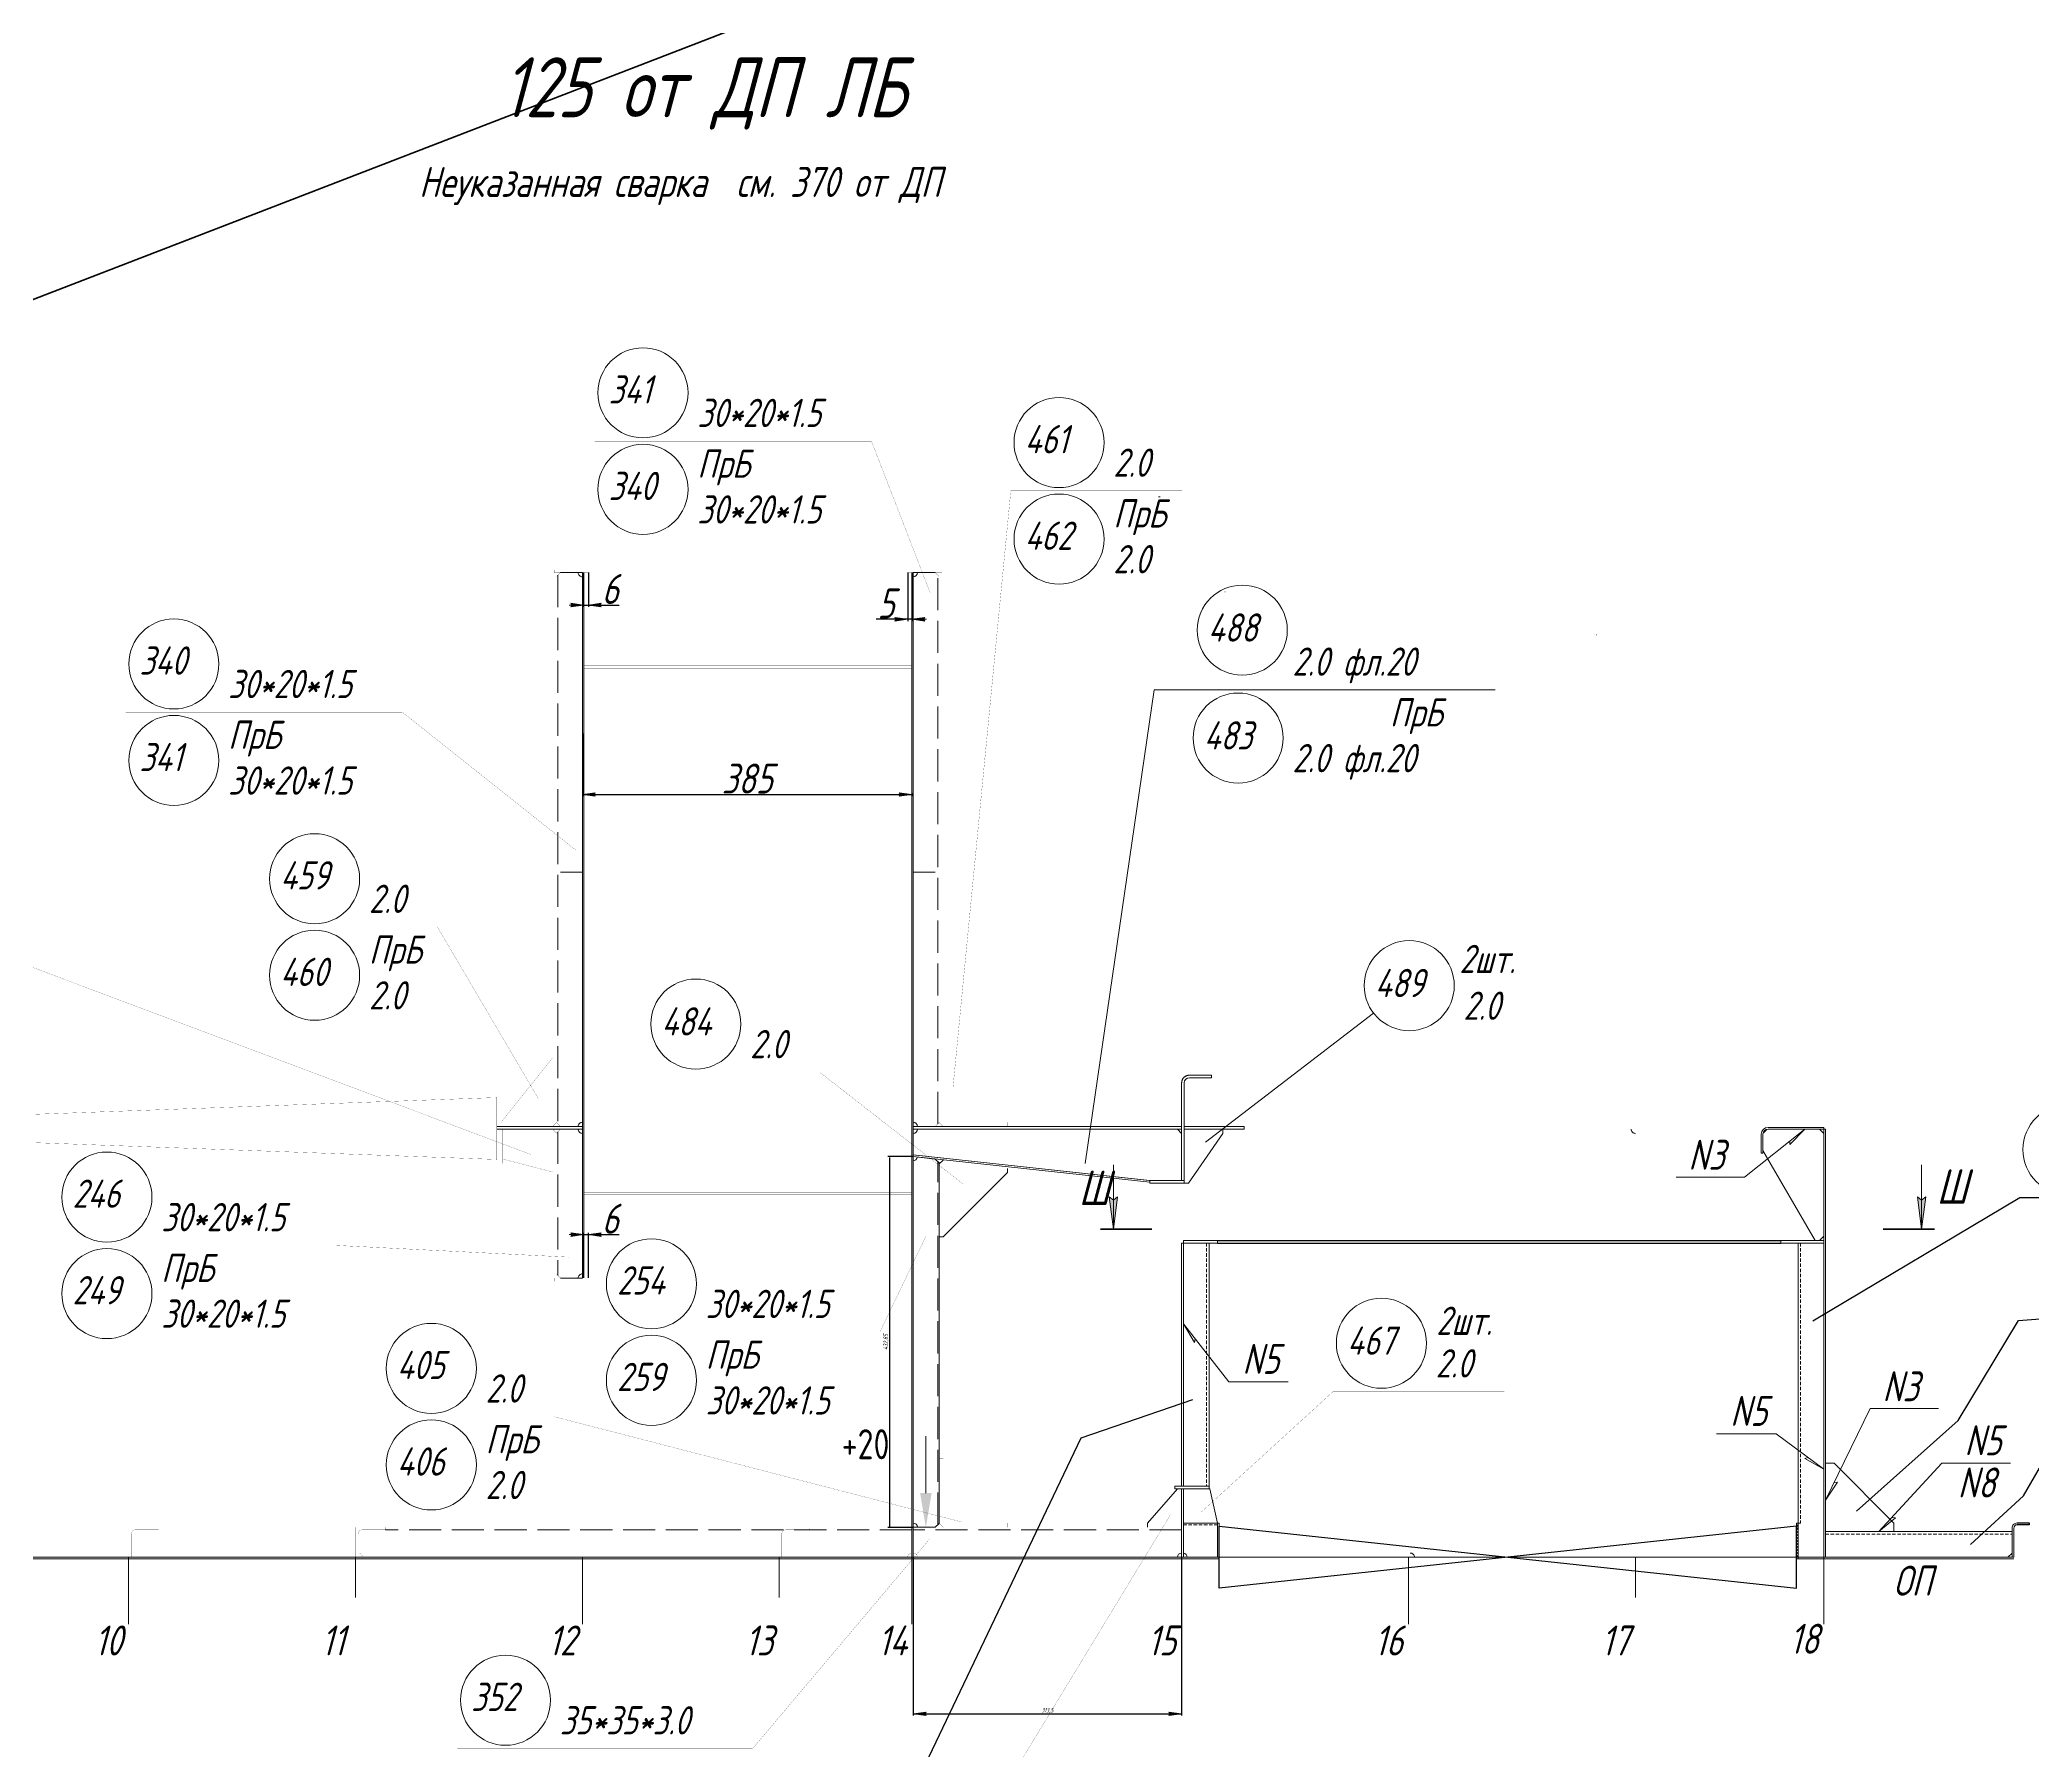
# Model space of a CAD drawing. Header units: millimetres. Extents: x 77380 to 135900, y -26587 to 17301.
# Drawn here: x 113700 to 116027, y 34 to 2031 of the extents above; entities that cross this region are included whole.
import ezdxf

# ---------------------------------------------------------------- set-up
doc = ezdxf.new("R2010")
doc.units = ezdxf.units.MM
for name, pattern in [('K5LT32768', [0]), ('K5LT32769', [50, 37.5, -12.5]), ('K5LT32770', [0]), ('K5LT32772', [0]), ('K5LT32773', [50, 37.5, -12.5]), ('K5LT32774', [850.2, 600, -125, 0.2, -125]), ('K5LT32777', [0]), ('K5LT32778', [50, 37.5, -12.5]), ('K5LT32779', [0]), ('K5LT32780', [0]), ('K5LT32781', [0]), ('K5LT32790', [0]), ('K5LT32796', [0]), ('K5LT32831', [0]), ('K5LT_DASHED', [6, 4, -2]), ('K5LT_REINFORCED', [0]), ('K5LT_THIN', [0])]:
    doc.linetypes.add(name, pattern=pattern)
doc.layers.add('4001', color=7, linetype='Continuous')
doc.layers.add('РАЗМЕРЫ', color=3, linetype='Continuous', lineweight=25)
doc.styles.add('KDIMTEXTSTYLE', font='GOST_AU.SHX', dxfattribs={"width": 0.96, "oblique": 15, "height": 5})
doc.styles.add('KTEXTSTYLE', font='GOST_AU.SHX', dxfattribs={"width": 0.96, "height": 5})
doc.dimstyles.new('KDIMSTYLE (1.00)', dxfattribs={"dimtxt": 5, "dimasz": 1, "dimexe": 2, "dimexo": 0, "dimgap": 1, "dimtad": 1, "dimtxsty": 'KDIMTEXTSTYLE', "dimsah": 1, "dimcen": 0, "dimdle": 1, "dimadec": 0, "dimazin": 0, "dimtfac": 0.667, "dimtmove": 0, "dimatfit": 3, "dimfxl": 1, "dimtvp": 1, "dimtolj": 1, "dimtzin": 0, "dimarcsym": 0})

# ---------------------------------------------------------------- blocks, each defined once
blk = doc.blocks.new('U10')
at = {"layer": '4001', "color": 7, "linetype": 'K5LT_THIN', "lineweight": 18}
for p, q in [((114491.9, 15392.1), (114561.9, 15392.1)), ((114491.9, 15389.1), (114491.9, 15392.1)), ((114561.9, 15389.1), (114491.9, 15389.1)), ((114561.9, 15392.1), (114561.9, 15389.1))]:
    blk.add_line(p, q, dxfattribs=at)
blk = doc.blocks.new('KDIMARROW_01')
blk.add_hatch(color=0).paths.add_polyline_path([(0, 0), (-15, 2), (-13.5, 0), (-15, -2)])
at = {"color": 0, "linetype": 'K5LT_THIN', "lineweight": 18}
for p, q in [((-13.5, 0), (-15, 2)), ((-15, 2), (0, 0)), ((0, 0), (-15, -2)), ((-15, -2), (-13.5, 0))]:
    blk.add_line(p, q, dxfattribs=at)
at = {"layer": '4001', "color": 0, "linetype": 'K5LT_THIN', "lineweight": 18}
blk.add_line((0, 0), (-1, 0), dxfattribs=at)
blk = doc.blocks.new('D6')
at = {"color": 0, "lineweight": -2}
for p, q in [((114333.9, 1221.1), (114333.9, 1147.9)), ((114334.9, 1149.9), (114717.9, 1149.9)), ((114718.9, 1151.5), (114718.9, 1147.9))]:
    blk.add_line(p, q, dxfattribs=at)
at = {"layer": 'Defpoints', "color": 0, "lineweight": 100}
for p in [(114333.9, 1221.1), (114718.9, 1151.5), (114718.9, 1149.9)]:
    blk.add_point(p, dxfattribs=at)
at = {"color": 0, "lineweight": -2, "rotation": 180}
blk.add_blockref('KDIMARROW_01', (114333.9, 1149.9), dxfattribs=at)
at = {"color": 0, "lineweight": -2}
blk.add_blockref('KDIMARROW_01', (114718.9, 1149.9), dxfattribs=at)
at = {"color": 7, "insert": (114526.4, 1168.5), "char_height": 5, "attachment_point": 5, "style": 'KDIMTEXTSTYLE'}
blk.add_mtext('\\A1;\\H35.0;\\W0.965;\\Q15;\\H35.0;\\W0.965;\\Q15;\\Q15;385', dxfattribs=at)
blk = doc.blocks.new('KDIMARROW_02')
blk.add_hatch(color=0).paths.add_polyline_path([(13.5, 0), (15, 2), (0, 0), (15, -2)])
at = {"color": 0, "linetype": 'K5LT_THIN', "lineweight": 18}
for p, q in [((15, 2), (0, 0)), ((0, 0), (15, -2)), ((0, 0), (17, 0)), ((13.5, 0), (15, 2)), ((15, -2), (13.5, 0))]:
    blk.add_line(p, q, dxfattribs=at)
at = {"layer": '4001', "color": 0, "linetype": 'K5LT_THIN', "lineweight": 18}
blk.add_line((0, 0), (-1, 0), dxfattribs=at)
blk = doc.blocks.new('D19')
at = {"color": 0, "lineweight": -2}
for p, q in [((114335.4, 585.3), (114335.4, 637.9)), ((114336.4, 635.9), (114339.9, 635.9)), ((114340.9, 585.3), (114340.9, 637.9)), ((114340.9, 635.9), (114376.9, 635.9))]:
    blk.add_line(p, q, dxfattribs=at)
at = {"layer": 'Defpoints', "color": 0, "lineweight": 100}
for p in [(114340.9, 635.9), (114335.4, 585.3), (114340.9, 585.3)]:
    blk.add_point(p, dxfattribs=at)
at = {"color": 0, "lineweight": -2, "rotation": 180}
blk.add_blockref('KDIMARROW_02', (114335.4, 635.9), dxfattribs=at)
at = {"color": 0, "lineweight": -2}
blk.add_blockref('KDIMARROW_02', (114340.9, 635.9), dxfattribs=at)
at = {"color": 7, "insert": (114366.4, 654.5), "char_height": 5, "attachment_point": 5, "style": 'KDIMTEXTSTYLE'}
blk.add_mtext('\\A1;\\H35.0;\\W0.965;\\Q15;\\H35.0;\\W0.965;\\Q15;\\Q15;6', dxfattribs=at)
blk = doc.blocks.new('D20')
at = {"color": 0, "lineweight": -2}
for p, q in [((114335.4, 1409.1), (114335.4, 1369.2)), ((114340.9, 1409.1), (114340.9, 1369.2)), ((114336.4, 1371.2), (114339.9, 1371.2)), ((114340.9, 1371.2), (114376.9, 1371.2))]:
    blk.add_line(p, q, dxfattribs=at)
at = {"layer": 'Defpoints', "color": 0, "lineweight": 100}
for p in [(114335.4, 1409.1), (114340.9, 1409.1), (114340.9, 1371.2)]:
    blk.add_point(p, dxfattribs=at)
at = {"color": 0, "lineweight": -2, "rotation": 180}
blk.add_blockref('KDIMARROW_02', (114335.4, 1371.2), dxfattribs=at)
at = {"color": 0, "lineweight": -2}
blk.add_blockref('KDIMARROW_02', (114340.9, 1371.2), dxfattribs=at)
at = {"color": 7, "insert": (114366.4, 1389.9), "char_height": 5, "attachment_point": 5, "style": 'KDIMTEXTSTYLE'}
blk.add_mtext('\\A1;\\H35.0;\\W0.965;\\Q15;\\H35.0;\\W0.965;\\Q15;\\Q15;6', dxfattribs=at)
blk = doc.blocks.new('D21')
at = {"color": 0, "lineweight": -2}
for p, q in [((114713.9, 1409.1), (114713.9, 1352.5)), ((114718.9, 1409.1), (114718.9, 1352.5)), ((114713.9, 1354.5), (114677.2, 1354.5)), ((114717.9, 1354.5), (114714.9, 1354.5))]:
    blk.add_line(p, q, dxfattribs=at)
at = {"layer": 'Defpoints', "color": 0, "lineweight": 100}
for p in [(114713.9, 1409.1), (114718.9, 1409.1), (114713.9, 1354.5)]:
    blk.add_point(p, dxfattribs=at)
at = {"color": 0, "lineweight": -2, "rotation": 180}
blk.add_blockref('KDIMARROW_02', (114713.9, 1354.5), dxfattribs=at)
at = {"color": 0, "lineweight": -2}
blk.add_blockref('KDIMARROW_02', (114718.9, 1354.5), dxfattribs=at)
at = {"color": 7, "insert": (114688.5, 1373), "char_height": 5, "attachment_point": 5, "style": 'KDIMTEXTSTYLE'}
blk.add_mtext('\\A1;\\H35.0;\\W0.965;\\Q15;\\H35.0;\\W0.965;\\Q15;\\Q15;5', dxfattribs=at)
blk = doc.blocks.new('U135')
blk.add_hatch(color=7).paths.add_polyline_path([(114196.8, 14964.1), (114183.4, 14964.1), (114190.1, 14924.1)])
at = {"color": 7, "linetype": 'K5LT32831', "lineweight": 9}
blk.add_line((114190.1, 14964.1), (114190.1, 15030.6), dxfattribs=at)
blk = doc.blocks.new('U204')
at = {"layer": '4001', "color": 7, "linetype": 'K5LT_THIN', "lineweight": 18}
for p, q in [((114451.9, 15326.1), (114451.9, 15329.1)), ((114491.9, 15329.1), (114451.9, 15329.1)), ((114451.9, 15326.1), (114491.9, 15326.1)), ((114491.9, 15329.1), (114491.9, 15326.1))]:
    blk.add_line(p, q, dxfattribs=at)
blk = doc.blocks.new('*D575')
at = {"color": 0, "lineweight": -2}
for p, q in [((114720.4, 259.1), (114720.4, 74.3)), ((115033.9, 259.1), (115033.9, 74.3)), ((114721.4, 76.3), (115032.9, 76.3))]:
    blk.add_line(p, q, dxfattribs=at)
at = {"layer": 'Defpoints', "color": 0, "lineweight": 100}
for p in [(114720.4, 259.1), (115033.9, 259.1), (115033.9, 76.3)]:
    blk.add_point(p, dxfattribs=at)
at = {"color": 0, "lineweight": -2, "rotation": 180}
blk.add_blockref('KDIMARROW_01', (114720.4, 76.3), dxfattribs=at)
at = {"color": 0, "lineweight": -2}
blk.add_blockref('KDIMARROW_01', (115033.9, 76.3), dxfattribs=at)
at = {"color": 7, "insert": (114877.2, 80), "char_height": 5, "attachment_point": 5, "style": 'KDIMTEXTSTYLE'}
blk.add_mtext('\\A1;313,5', dxfattribs=at)
blk = doc.blocks.new('*D666')
at = {"layer": 'Defpoints', "color": 0}
for p in [(114692.9, 727), (114720.2, 727), (114720.4, 294.1)]:
    blk.add_point(p, dxfattribs=at)
at = {"layer": 'РАЗМЕРЫ', "color": 0, "lineweight": -2}
for p, q in [((114720.2, 727), (114690.9, 727)), ((114692.9, 295.1), (114692.9, 726)), ((114720.4, 294.1), (114690.9, 294.1))]:
    blk.add_line(p, q, dxfattribs=at)
at = {"layer": 'РАЗМЕРЫ', "color": 0}
for points in [[(114693.1, 726), (114692.8, 726), (114692.9, 727)], [(114692.8, 295.1), (114693.1, 295.1), (114692.9, 294.1)]]:
    blk.add_solid(points, dxfattribs=at)
at = {"layer": 'РАЗМЕРЫ', "color": 0, "insert": (114688.7, 510.6), "char_height": 5, "attachment_point": 5, "rotation": 90, "style": 'KDIMTEXTSTYLE'}
blk.add_mtext('\\A1;432,85', dxfattribs=at)

msp = doc.modelspace()

# ---------------------------------------------------------------- hatches: boundary and pattern name
for points in [[(114954.203, 642.387), (114959.14, 679.887), (114954.203, 676.137), (114949.267, 679.887)], [(115898.217, 642.387), (115903.154, 679.887), (115898.217, 676.137), (115893.28, 679.887)]]:
    msp.add_hatch(color=7).paths.add_polyline_path(points)

# ---------------------------------------------------------------- linework, layer by layer
at = {"color": 2, "lineweight": 100}
msp.add_line((113264.422, 1562.654), (126209.614, 6562.066), dxfattribs=at)
at = {"color": 7, "linetype": 'K5LT32768', "lineweight": 18}
for p, q in [((115008.781, 1497.526), (115006.781, 1497.526)), ((115006.781, 1497.526), (115008.781, 1497.526)), ((115710.948, 731.138), (115710.948, 753.138)), ((115710.948, 731.138), (115710.948, 753.138)), ((115712.948, 753.138), (115712.948, 734.138)), ((115712.948, 753.138), (115712.948, 731.138)), ((115717.846, 759.036), (115713.05, 754.24)), ((115718.948, 761.138), (115783.948, 761.138)), ((115778.948, 759.138), (115718.948, 759.138)), ((115783.948, 759.138), (115718.948, 759.138)), ((115783.948, 754.138), (115778.948, 759.138)), ((115783.923, 761.138), (115783.923, 759.138)), ((115783.923, 759.138), (115783.923, 754.163)), ((115783.923, 754.163), (115783.923, 634.113)), ((115783.948, 761.138), (115783.948, 759.138)), ((115783.948, 259.138), (115783.948, 759.138)), ((115783.948, 759.138), (115785.948, 759.138)), ((115783.948, 634.138), (115783.948, 754.138)), ((115785.948, 759.138), (115785.948, 259.138)), ((115711.139, 731.138), (115710.948, 731.138)), ((115712.948, 731.138), (115710.948, 731.138)), ((115712.948, 734.138), (115773.948, 629.138)), ((115035.948, 626.138), (115035.948, 629.138)), ((115035.948, 626.138), (115035.948, 629.138)), ((115075.948, 629.138), (115035.948, 629.138)), ((115075.948, 629.138), (115075.948, 626.138)), ((115075.948, 629.138), (115075.948, 626.138)), ((115733.948, 629.138), (115733.948, 626.138)), ((115733.948, 626.138), (115733.948, 629.138)), ((115733.948, 629.138), (115783.948, 629.138)), ((115773.948, 629.138), (115778.948, 629.138)), ((115778.948, 629.138), (115783.948, 634.138)), ((115783.923, 634.113), (115783.923, 629.138)), ((115783.923, 629.138), (115783.923, 369.138)), ((115783.948, 629.138), (115783.948, 626.138)), ((115035.948, 626.138), (115033.948, 626.138)), ((115033.948, 342.138), (115033.948, 626.138)), ((115035.948, 626.138), (115035.948, 342.138)), ((115035.948, 626.138), (115065.948, 626.138)), ((115035.948, 342.138), (115035.948, 626.138)), ((115075.948, 626.138), (115035.948, 626.138)), ((115065.948, 626.138), (115065.948, 342.138)), ((115733.948, 626.138), (115783.948, 626.138)), ((115753.948, 626.138), (115783.948, 626.138)), ((115753.948, 626.138), (115753.948, 299.138)), ((115783.948, 626.138), (115783.948, 259.138)), ((115065.947, 342.138), (115025.947, 342.138)), ((115025.947, 342.138), (115025.947, 339.138)), ((115065.947, 342.138), (115025.947, 342.138)), ((115025.947, 342.138), (115025.947, 339.138)), ((115065.947, 342.138), (115025.947, 342.138)), ((115025.947, 342.138), (115025.947, 339.138)), ((115025.947, 339.138), (115065.947, 339.138)), ((115025.947, 339.138), (115065.947, 339.138)), ((115025.947, 339.138), (115065.947, 339.138)), ((115065.948, 342.138), (115025.948, 342.138)), ((115025.948, 342.138), (115025.948, 339.138)), ((115025.948, 339.138), (115065.948, 339.138)), ((115033.948, 339.138), (115028.948, 339.138)), ((115033.948, 342.138), (115035.948, 342.138)), ((115033.948, 334.137), (115033.948, 294.137)), ((115035.947, 339.211), (115066.947, 339.211)), ((115035.947, 339.211), (115066.947, 339.211)), ((115035.947, 339.211), (115066.947, 339.211)), ((115035.948, 342.138), (115065.948, 342.138)), ((115035.948, 339.138), (115035.948, 299.138)), ((115066.948, 339.138), (115035.948, 339.138)), ((115035.948, 259.138), (115035.948, 339.138)), ((115065.947, 342.138), (115065.947, 339.138)), ((115065.947, 342.138), (115065.947, 339.138)), ((115065.947, 342.138), (115065.947, 339.138)), ((115065.948, 342.138), (115065.948, 339.138)), ((115075.948, 299.138), (115066.948, 339.138)), ((115035.948, 299.138), (115075.948, 299.138)), ((115035.948, 299.138), (115075.948, 299.138)), ((115075.948, 259.138), (115075.948, 299.138)), ((115077.948, 299.138), (115075.948, 299.138)), ((115075.948, 259.138), (115075.948, 299.138)), ((115075.948, 259.138), (115075.948, 299.138)), ((115075.948, 299.138), (115077.948, 299.138)), ((115077.948, 259.138), (115077.948, 299.138)), ((115077.948, 259.138), (115077.948, 299.138)), ((115756.948, 299.138), (115751.948, 299.138)), ((115751.948, 259.138), (115751.948, 299.138)), ((115751.948, 299.138), (115751.948, 259.138)), ((115753.948, 259.138), (115753.948, 299.138)), ((115753.948, 299.138), (115753.948, 259.138)), ((115753.948, 299.138), (115753.948, 259.138)), ((115753.948, 257.138), (115753.948, 259.138))]:
    msp.add_line(p, q, dxfattribs=at)
at = {"color": 1, "linetype": 'K5LT32773', "lineweight": 18, "true_color": 0xff0000}
for p, q in [((114305.392, 1406.083), (114305.392, 765.193)), ((114749.002, 765.193), (114749.002, 1406.083)), ((115042.948, 822.138), (115068.948, 822.138)), ((115068.948, 822.138), (115068.948, 819.138)), ((114749.002, 297.193), (114749.002, 721.138)), ((115033.948, 291.138), (114720.447, 291.138))]:
    msp.add_line(p, q, dxfattribs=at)
at = {"color": 3, "linetype": 'K5LT32768', "lineweight": 18, "true_color": 0x00ff00}
for p, q in [((114333.948, 1409.138), (114308.447, 1409.138)), ((114333.948, 585.295), (114333.948, 1409.138)), ((114333.948, 762.138), (114333.948, 1409.138)), ((114335.446, 585.295), (114335.446, 1409.138)), ((114718.948, 259.138), (114718.948, 1409.138)), ((114720.447, 259.138), (114720.447, 1409.138)), ((114720.447, 1409.138), (114720.447, 762.138)), ((114745.947, 1409.138), (114720.447, 1409.138)), ((114333.948, 762.138), (114233.948, 762.138)), ((114333.948, 759.138), (114233.948, 759.138)), ((114308.447, 762.138), (114333.948, 762.138)), ((114333.948, 759.138), (114308.447, 759.138)), ((114333.948, 585.138), (114333.948, 759.138)), ((114720.447, 762.138), (114745.947, 762.138)), ((115033.948, 762.138), (114720.447, 762.138)), ((114720.447, 759.138), (114720.447, 733.638)), ((115033.948, 759.138), (114720.447, 759.138)), ((115033.948, 759.138), (114720.447, 759.138)), ((114745.475, 724.253), (114720.231, 726.987)), ((114720.447, 729.138), (114720.447, 294.138)), ((114308.447, 585.138), (114333.948, 585.138)), ((114720.447, 294.138), (114745.947, 294.138)), ((115783.948, 259.138), (115783.948, 293.211)), ((115785.947, 259.138), (115785.947, 293.211)), ((115848.102, 259.138), (111958.948, 259.138)), ((115077.948, 257.138), (111958.948, 257.138)), ((115008.447, 259.138), (115033.948, 259.138)), ((115300.949, 259.138), (115533.948, 259.138)), ((115538.449, 259.138), (115563.946, 259.138)), ((116005.847, 257.138), (115751.948, 257.138))]:
    msp.add_line(p, q, dxfattribs=at)
at = {"color": 3, "linetype": 'K5LT32769', "lineweight": 18, "true_color": 0x00ff00}
for p, q in [((115084.281, 1386.684), (115084.781, 1386.684)), ((115518.147, 1336.223), (115518.648, 1336.223)), ((114305.392, 756.083), (114305.392, 588.193))]:
    msp.add_line(p, q, dxfattribs=at)
at = {"color": 1, "linetype": 'K5LT32772', "lineweight": 18, "true_color": 0xff0000}
for p, q in [((115001.818, 1272.193), (114921.367, 719.137)), ((115001.818, 1272.193), (115400.3, 1272.193)), ((114750.503, 719.637), (114745.947, 724.192)), ((114750.503, 298.693), (114750.503, 719.637)), ((114745.947, 294.138), (114750.503, 298.693))]:
    msp.add_line(p, q, dxfattribs=at)
at = {"color": 3, "linetype": 'K5LT32774', "lineweight": 18, "true_color": 0x00ff00}
for p, q in [((114308.447, 1059.138), (114333.948, 1059.138)), ((114720.447, 1059.138), (114745.947, 1059.138))]:
    msp.add_line(p, q, dxfattribs=at)
at = {"color": 1, "linetype": 'K5LT_THIN', "lineweight": 18}
msp.add_line((115258.012, 894.657), (115061.948, 744.057), dxfattribs=at)
at = {"color": 7, "linetype": 'K5LT_THIN', "lineweight": 18}
for p, q in [((115068.948, 819.138), (115042.948, 819.138)), ((115033.948, 699.138), (115033.948, 813.138)), ((115036.948, 813.138), (115036.948, 696.138)), ((115028.948, 759.138), (114720.447, 759.138)), ((114720.447, 759.138), (114720.447, 728.976)), ((115033.948, 754.138), (115028.948, 759.138)), ((115033.948, 699.138), (115033.948, 754.138)), ((115041.948, 696.138), (115081.948, 754.138)), ((115081.948, 754.138), (115081.948, 759.138)), ((115691.448, 703.144), (115761.95, 759.138)), ((115744.42, 741.013), (115744.331, 745.145)), ((115761.95, 759.138), (115744.42, 741.013)), ((114719.948, 729.138), (114996.948, 699.138)), ((114720.447, 728.976), (114720.231, 726.987)), ((114720.231, 726.987), (114996.721, 697.043)), ((114720.447, 728.976), (114995.948, 699.138)), ((114954.203, 717.387), (114954.203, 642.387)), ((114995.948, 699.138), (115033.948, 699.138)), ((114996.721, 697.043), (114996.948, 699.138)), ((115611.415, 703.144), (115691.448, 703.144)), ((115898.217, 717.387), (115898.217, 642.387)), ((114954.203, 642.387), (114949.267, 679.887)), ((114949.267, 679.887), (114954.203, 676.137)), ((114954.203, 676.137), (114959.14, 679.887)), ((114959.14, 679.887), (114954.203, 642.387)), ((115033.948, 696.138), (115033.948, 696.138)), ((115036.948, 696.138), (115041.948, 696.138)), ((115898.217, 642.387), (115893.28, 679.887)), ((115893.28, 679.887), (115898.217, 676.137)), ((115898.217, 676.137), (115903.154, 679.887)), ((115903.154, 679.887), (115898.217, 642.387)), ((115068.948, 629.138), (115038.948, 629.138)), ((115733.948, 629.138), (115763.948, 629.138)), ((115035.948, 531.777), (115048.784, 510.073)), ((115088.948, 464.186), (115035.948, 531.777)), ((115048.784, 510.073), (115049.831, 514.072)), ((115088.948, 464.186), (115158.397, 464.186)), ((115838.149, 432.762), (115785.948, 325.817)), ((115838.149, 432.762), (115918.182, 432.762)), ((115728.252, 403.417), (115658.803, 403.417)), ((115658.803, 403.417), (115728.252, 403.417)), ((115728.252, 403.417), (115783.948, 362.183)), ((115761.896, 374.413), (115765.864, 375.571)), ((115783.948, 362.183), (115761.896, 374.413)), ((115785.948, 369.138), (115795.948, 369.138)), ((115785.948, 294.138), (115785.948, 369.138)), ((115795.948, 369.138), (115865.948, 299.138)), ((115921.887, 369.138), (115848.395, 289.138)), ((115921.887, 369.138), (116001.919, 369.138)), ((115028.948, 339.14), (114993.948, 299.138)), ((115028.948, 339.14), (114993.948, 299.138)), ((115065.948, 342.14), (115025.948, 342.14)), ((115025.948, 342.14), (115025.948, 339.14)), ((115065.948, 342.14), (115025.948, 342.14)), ((115025.948, 342.14), (115025.948, 339.14)), ((115025.948, 339.14), (115065.948, 339.14)), ((115025.948, 339.14), (115065.948, 339.14)), ((115033.948, 339.14), (115028.948, 339.14)), ((115033.948, 339.14), (115028.948, 339.14)), ((115033.948, 339.14), (115033.948, 264.14)), ((115033.948, 339.14), (115033.948, 264.14)), ((115033.948, 334.138), (115033.948, 294.138)), ((115033.948, 334.138), (115033.948, 294.138)), ((115035.948, 259.14), (115035.948, 339.14)), ((115035.948, 259.14), (115035.948, 339.14)), ((115065.948, 342.14), (115065.948, 339.14)), ((115065.948, 342.14), (115065.948, 339.14)), ((115785.948, 325.817), (115799.897, 346.823)), ((115799.897, 346.823), (115795.841, 346.025)), ((115848.395, 289.138), (115867.732, 305.322)), ((115867.732, 305.322), (115863.617, 305.708)), ((114993.948, 294.138), (114993.948, 299.138)), ((114993.948, 294.138), (114993.948, 299.138)), ((115785.948, 289.138), (116003.948, 289.138)), ((115865.948, 289.138), (115795.948, 289.138)), ((115865.948, 299.138), (115865.948, 289.138)), ((116003.948, 259.138), (116003.948, 293.211)), ((116003.948, 289.138), (116003.948, 264.138)), ((116005.947, 259.138), (116005.947, 293.211)), ((115033.947, 264.138), (115033.947, 259.138)), ((115033.948, 259.138), (115033.948, 259.138)), ((115751.948, 259.138), (116005.947, 259.138)), ((116003.948, 264.138), (115998.948, 259.138))]:
    msp.add_line(p, q, dxfattribs=at)
at = {"color": 2, "linetype": 'K5LT32770', "lineweight": 18, "true_color": 0xffff00}
for p, q in [((114750.448, 718.065), (114755.447, 723.065)), ((114830.447, 708.318), (114755.447, 633.318)), ((114830.447, 713.318), (114830.447, 708.318)), ((114755.447, 633.318), (114750.448, 633.318))]:
    msp.add_line(p, q, dxfattribs=at)
at = {"color": 1, "linetype": 'K5LT32772', "true_color": 0xff0000}
for p, q in [((116012.816, 678.928), (115771.048, 535.038)), ((116336.043, 678.928), (116012.816, 678.928))]:
    msp.add_line(p, q, dxfattribs=at)
at = {"color": 134, "linetype": 'K5LT_REINFORCED', "lineweight": 100, "true_color": 0x009696}
for p, q in [((114939.203, 642.387), (114999.203, 642.387)), ((115853.217, 642.387), (115913.217, 642.387))]:
    msp.add_line(p, q, dxfattribs=at)
for p, q in [((115075.948, 629.138), (115733.948, 629.138)), ((115075.948, 626.138), (115733.948, 626.138)), ((116017.409, 330.9), (116048.698, 385.332)), ((115955.305, 274.168), (116017.409, 330.9))]:
    msp.add_line(p, q)
at = {"color": 7, "linetype": 'K5LT_DASHED', "lineweight": 18}
for p, q in [((115062.948, 626.138), (115062.948, 342.138)), ((115756.948, 626.138), (115756.948, 299.138)), ((115756.948, 626.138), (115756.948, 299.138)), ((115035.948, 297.138), (115075.948, 297.138)), ((115785.948, 286.138), (116003.948, 286.138))]:
    msp.add_line(p, q, dxfattribs=at)
at = {"color": 1}
for p, q in [((115941.001, 418.81), (116011.494, 535.529)), ((116011.494, 535.529), (116152.835, 546.398)), ((114916.668, 398.759), (115047.046, 443.556)), ((114683.236, -90.581), (114916.668, 398.759)), ((115822.17, 312.865), (115941.001, 418.81))]:
    msp.add_line(p, q, dxfattribs=at)
at = {"color": 8, "linetype": 'K5LT32778', "lineweight": 18, "true_color": 0x808080}
msp.add_line((114718.948, 291.138), (114103.949, 291.138), dxfattribs=at)
at = {"color": 7, "linetype": 'K5LT_THIN'}
for p, q in [((115751.948, 295.289), (115077.948, 222.987)), ((115077.948, 222.987), (115077.948, 295.289)), ((115077.948, 295.289), (115751.948, 222.987)), ((115751.948, 222.987), (115751.948, 295.289)), ((115751.948, 222.987), (115751.948, 295.289)), ((116009.947, 299.211), (116023.876, 299.211)), ((116023.876, 297.211), (116009.947, 297.211)), ((116023.876, 299.211), (116023.876, 297.211))]:
    msp.add_line(p, q, dxfattribs=at)
at = {"color": 7}
for p, q in [((115751.948, 294.894), (115753.948, 296.894)), ((115751.948, 291.359), (115753.948, 293.359)), ((115751.948, 287.823), (115753.948, 289.823)), ((115751.948, 284.288), (115753.948, 286.288)), ((115751.948, 280.752), (115753.948, 282.752)), ((115751.948, 277.217), (115753.948, 279.217)), ((115751.948, 273.681), (115753.948, 275.681)), ((115751.948, 270.146), (115753.948, 272.146)), ((115751.948, 266.61), (115753.948, 268.61)), ((115751.948, 263.075), (115753.948, 265.075)), ((115751.948, 259.539), (115753.948, 261.539))]:
    msp.add_line(p, q, dxfattribs=at)
at = {"color": 1, "linetype": 'K5LT32781', "lineweight": 0, "true_color": 0xff0000}
for p, q in [((111233.948, 259.138), (115948.167, 259.138)), ((113803.948, 259.138), (113803.948, 181.013)), ((114068.948, 259.138), (114068.948, 212.263)), ((114333.948, 259.138), (114333.948, 181.013)), ((114563.948, 259.138), (114563.948, 212.263)), ((114718.948, 259.138), (114718.948, 181.013)), ((115298.947, 259.138), (115298.947, 181.013)), ((115563.948, 259.138), (115563.948, 212.263)), ((115783.948, 259.138), (115783.948, 181.013))]:
    msp.add_line(p, q, dxfattribs=at)
at = {"color": 8, "linetype": 'K5LT32779', "lineweight": 18, "true_color": 0x808080}
msp.add_line((114070.947, 259.138), (114563.946, 259.138), dxfattribs=at)
at = {"color": 1, "linetype": 'K5LT32770', "lineweight": 0, "true_color": 0xff0000}
for p, q in [((115033.948, 259.137), (115033.948, 212.262)), ((115033.948, 257.138), (115033.948, 210.263))]:
    msp.add_line(p, q, dxfattribs=at)
at = {"color": 8, "linetype": 'K5LT32790', "true_color": 0x808080, "const_width": 0.18}
msp.add_lwpolyline([(114272.418, 1970.786), (114272.418, 1967.786)], dxfattribs=at)
at = {"color": 1, "linetype": 'K5LT32772', "true_color": 0xff0000, "const_width": 0.18}
for points in [[(114348.369, 1562.628), (114671.596, 1562.628), (114740.136, 1385.754)], [(115034.172, 1504.52), (114834.374, 1504.52), (114766.773, 806.903)], [(114300.949, 1409.138), (114340.948, 1409.138), (114340.948, 1412.138), (114300.949, 1412.138), (114300.949, 1409.138)], [(114308.447, 1409.138), (114303.894, 1404.583), (114303.894, 766.693), (114308.447, 762.138)], [(114713.946, 1409.138), (114753.949, 1409.138), (114753.949, 1412.138), (114713.946, 1412.138), (114713.946, 1409.138)], [(114745.947, 762.138), (114750.503, 766.693), (114750.503, 1404.583), (114745.947, 1409.138)], [(113800.385, 1246.016), (114123.612, 1246.016), (114326.02, 1085.189)], [(113964.828, 995.177), (114164.626, 995.177), (114282.63, 794.687)], [(113488.824, 949.125), (113688.621, 949.125), (114273.458, 729.792)], [(114410.103, 825.482), (114611.213, 825.482), (114778.019, 695.586)], [(114238.946, 759.138), (114238.946, 719.138), (114240.948, 719.138), (114240.948, 759.138)], [(114358.254, 522.131), (114681.481, 522.131), (114735.127, 633.928)], [(113722.206, 623.417), (114045.433, 623.417), (114317.603, 609.685)], [(114300.949, 585.295), (114340.948, 585.295), (114340.948, 581.356), (114300.949, 581.356), (114300.949, 585.295)], [(115410.719, 452.687), (115210.922, 452.687), (115056.921, 312.024)], [(114101.13, 423.372), (114300.928, 423.372), (114776.856, 300.397)], [(115059.321, -246.475), (114683.509, -246.475), (115021.197, 309.25)], [(114187.801, 35.842), (114532.903, 35.842), (114739.343, 280.296)]]:
    msp.add_lwpolyline(points, dxfattribs=at)
at = {"color": 3, "linetype": 'K5LT32768', "true_color": 0x00ff00, "const_width": 0.18}
for points in [[(114718.948, 1297.378), (114334.949, 1297.378), (114334.949, 1300.495), (114718.948, 1300.495)], [(114308.447, 759.138), (114303.894, 754.583), (114303.894, 589.693), (114308.447, 585.138)], [(114718.948, 685.597), (114334.949, 685.597), (114334.949, 682.334), (114718.948, 682.334)]]:
    msp.add_lwpolyline(points, dxfattribs=at)
at = {"color": 2, "linetype": 'K5LT32770', "true_color": 0xffff00, "const_width": 0.18}
for points in [[(114298.947, 762.138), (114238.946, 762.138), (114238.946, 767.138), (114298.947, 842.138), (114303.949, 842.138), (114303.949, 767.138), (114298.947, 762.138)], [(114755.447, 762.138), (114830.447, 762.138), (114830.447, 767.138), (114755.447, 842.138), (114750.448, 842.138), (114750.448, 767.138), (114755.447, 762.138)], [(114298.947, 759.138), (114245.947, 759.138), (114240.948, 754.138), (114240.948, 724.138), (114298.947, 709.138), (114303.949, 709.138), (114303.949, 754.138), (114298.947, 759.138)], [(114755.505, 294.138), (114830.505, 294.138), (114830.505, 299.138), (114755.505, 374.138), (114750.503, 374.138), (114750.503, 299.138), (114755.505, 294.138)]]:
    msp.add_lwpolyline(points, dxfattribs=at)
at = {"color": 7, "linetype": 'K5LT32780', "const_width": 0.18}
msp.add_lwpolyline([(114233.948, 723.737), (114233.948, 796.039), (112238.946, 723.737), (112238.946, 796.039)], close=True, dxfattribs=at)
at = {"color": 8, "linetype": 'K5LT32790', "true_color": 0x808080, "const_width": 0.18}
for points in [[(113806.949, 260.638), (113806.949, 286.638, -0.41421356), (113811.449, 291.138), (113837.449, 291.138, 0.41421356), (113838.949, 292.638), (113838.949, 294.138), (113803.949, 294.138), (113803.949, 259.138), (113805.449, 259.138, 0.41421356)], [(114071.949, 260.638), (114071.949, 286.638, -0.41421356), (114076.449, 291.138), (114102.449, 291.138, 0.41421356), (114103.949, 292.638), (114103.949, 294.138), (114068.949, 294.138), (114068.949, 259.138), (114070.449, 259.138, 0.41421356)], [(114718.948, 264.139, 0.41412632), (114713.946, 259.138), (114076.951, 259.139, 0.41412487), (114071.949, 264.139), (114071.949, 286.638), (114076.449, 291.138), (114103.949, 291.138), (114103.949, 294.138), (114718.948, 294.138)], [(114566.949, 260.638), (114566.949, 286.638, -0.41421356), (114571.449, 291.138), (114597.449, 291.138, 0.41421356), (114598.949, 292.638), (114598.949, 294.138), (114563.949, 294.138), (114563.949, 259.138), (114565.449, 259.138, 0.41421356)]]:
    msp.add_lwpolyline(points, format="xyb", close=True, dxfattribs=at)
at = {"color": 1, "linetype": 'K5LT32796', "true_color": 0xff0000, "const_width": 0.18}
msp.add_lwpolyline([(114725.448, 259.138), (115028.946, 259.138, -0.41412632), (115033.947, 264.138), (115033.948, 294.138), (114720.447, 294.138), (114720.447, 264.138, -0.41412614)], format="xyb", close=True, dxfattribs=at)
at = {"color": 1, "linetype": 'K5LT32772', "lineweight": 18, "true_color": 0xff0000}
for centre in [(114404.729, 1618.987), (114890.735, 1560.88), (114404.729, 1506.268), (114890.735, 1448.159), (115104.728, 1341.834), (113856.745, 1302.376), (115099.921, 1215.833), (113856.745, 1189.656), (114021.188, 1051.537), (114021.188, 938.817), (115299.729, 926.7), (114466.463, 881.842), (116069.176, 735.288), (113778.566, 679.777), (114414.614, 578.491), (113778.566, 567.057), (115267.282, 509.047), (114157.491, 479.732), (114414.614, 465.771), (114157.491, 367.011), (114244.162, 92.202)]:
    msp.add_circle(centre, 52.603, dxfattribs=at)
at = {"color": 3, "linetype": 'K5LT32768', "lineweight": 18, "true_color": 0x00ff00}
for centre, radius, start, end in [((114333.948, 1409.137), 4.999, 179.987549, 269.994965), ((114720.447, 1409.14), 5.002, 269.999908, 359.982605), ((114333.948, 762.139), 4.999, 90.005035, 180.012451), ((114333.948, 759.137), 4.999, 179.987549, 269.994965), ((114720.447, 762.136), 5.002, 0.017394, 90.000084), ((114720.447, 759.14), 5.002, 269.999908, 359.982605), ((115563.946, 759.137), 4.999, 179.987549, 269.994965), ((114720.231, 726.987), 5.001, 269.992462, 353.818774), ((114333.948, 585.139), 4.999, 89.997574, 180.011169), ((114720.447, 294.137), 5.002, 0.017394, 90.000084), ((115033.948, 259.138), 5.002, 89.999916, 179.982605), ((115300.949, 259.139), 4.999, 359.987549, 89.994965)]:
    msp.add_arc(centre, radius, start, end, dxfattribs=at)
at = {"color": 1, "linetype": 'K5LT32773', "lineweight": 18, "true_color": 0xff0000}
msp.add_arc((115042.948, 813.138), 9, 90, 180, dxfattribs=at)
at = {"color": 7, "linetype": 'K5LT_THIN', "lineweight": 18}
for centre, radius, start, end in [((115042.948, 813.138), 6, 90, 180), ((116009.947, 293.211), 6, 89.998352, 180.001648), ((116009.947, 293.21), 4.001, 89.999329, 179.989746)]:
    msp.add_arc(centre, radius, start, end, dxfattribs=at)
at = {"color": 7, "linetype": 'K5LT32768', "lineweight": 18}
for radius in [8, 6]:
    msp.add_arc((115718.948, 753.138), radius, 90, 180, dxfattribs=at)
at = {"color": 3, "linetype": 'K5LT32777', "lineweight": 18, "true_color": 0x00ff00}
msp.add_arc((115035.446, 259.138), 5.002, 0.017394, 84.241323, dxfattribs=at)

# ---------------------------------------------------------------- block references
for name in ['U10', 'U204', 'U135']:
    msp.add_blockref(name, (545.046, -14630.011))

# ---------------------------------------------------------------- texts
at = {"color": 7, "char_height": 2.5, "attachment_point": 1, "style": 'KTEXTSTYLE'}
for s, insert in [('\\H3.5;\\W0.965;\\Q15;\\Q15;\\H70.00;125 от ДП ЛБ', (114239.805, 2010.84)), ('\\H3.5;\\W0.965;\\Q15;\\Q15;\\H35.00;Неуказанная сварка  см. 370 от ДП', (114143.159, 1882.739)), ('\\H3.5;\\W0.965;\\Q15;\\Q15;\\H33.00;{\\c255;341}', (114364.593, 1639.463)), ('\\H3.5;\\W0.965;\\Q15;\\Q15;\\H33.00;{\\c255;30*20*1.5}', (114468.134, 1612.066)), ('\\H3.5;\\W0.965;\\Q15;\\Q15;\\H33.00;{\\c255;461}', (114850.599, 1581.355)), ('\\H3.5;\\W0.965;\\Q15;\\Q15;\\H33.00;{\\c16711935;ПрБ}', (114468.134, 1552.789)), ('\\H3.5;\\W0.965;\\Q15;\\Q15;\\H33.00;{\\c255;2.0}', (114954.139, 1553.958)), ('\\H3.5;\\W0.965;\\Q15;\\Q15;\\H33.00;{\\c255;340}', (114364.593, 1526.743)), ('\\H3.5;\\W0.965;\\Q15;\\Q15;\\H33.00;{\\c255;30*20*1.5}', (114468.134, 1499.346)), ('\\H3.5;\\W0.965;\\Q15;\\Q15;\\H33.00;{\\c16711935;ПрБ}', (114954.14, 1494.681)), ('\\H3.5;\\W0.965;\\Q15;\\Q15;\\H33.00;{\\c255;462}', (114850.599, 1468.635)), ('\\H3.5;\\W0.965;\\Q15;\\Q15;\\H33.00;{\\c255;2.0}', (114954.139, 1441.238)), ('\\H3.5;\\W0.965;\\Q15;\\Q15;\\H33.00;{\\c255;488}', (115064.67, 1361.414)), ('\\H3.5;\\W0.965;\\Q15;\\Q15;\\H33.00;{\\c255;340}', (113816.609, 1322.852)), ('\\H3.5;\\W0.965;\\Q15;\\Q15;\\H33.00;{\\c255;2.0 фл.20}', (115163.325, 1321.631)), ('\\H3.5;\\W0.965;\\Q15;\\Q15;\\H33.00;{\\c255;30*20*1.5}', (113920.15, 1295.455)), ('\\H3.5;\\W0.965;\\Q15;\\Q15;\\H33.00;{\\c16711935;ПрБ}', (115277.14, 1262.354)), ('\\H3.5;\\W0.965;\\Q15;\\Q15;\\H33.00;{\\c16711935;ПрБ}', (113920.15, 1236.178)), ('\\H3.5;\\W0.965;\\Q15;\\Q15;\\H33.00;{\\c255;483}', (115059.863, 1235.413)), ('\\H3.5;\\W0.965;\\Q15;\\Q15;\\H33.00;{\\c255;341}', (113816.609, 1210.132)), ('\\H3.5;\\W0.965;\\Q15;\\Q15;\\H33.00;{\\c255;2.0 фл.20}', (115163.325, 1208.911)), ('\\H3.5;\\W0.965;\\Q15;\\Q15;\\H33.00;{\\c255;30*20*1.5}', (113920.15, 1182.735)), ('\\H3.5;\\W0.965;\\Q15;\\Q15;\\H33.00;{\\c255;459}', (113981.053, 1072.013)), ('\\H3.5;\\W0.965;\\Q15;\\Q15;\\H33.00;{\\c255;2.0}', (114084.593, 1044.615)), ('\\H3.5;\\W0.965;\\Q15;\\Q15;\\H33.00;{\\c16711935;ПрБ}', (114084.594, 985.338)), ('\\H3.5;\\W0.965;\\Q15;\\Q15;\\H33.00;{\\c255;460}', (113981.053, 959.292)), ('\\H3.5;\\W0.965;\\Q15;\\Q15;\\H33.00;2шт.', (115358.427, 974.396)), ('\\H3.5;\\W0.965;\\Q15;\\Q15;\\H33.00;{\\c255;2.0}', (114084.593, 931.895)), ('\\H3.5;\\W0.965;\\Q15;\\Q15;\\H33.00;{\\c255;489}', (115259.671, 946.281)), ('\\H3.5;\\W0.965;\\Q15;\\Q15;\\H33.00;{\\c255;2.0}', (115363.134, 919.779)), ('\\H3.5;\\W0.965;\\Q15;\\Q15;\\H33.00;{\\c255;484}', (114426.405, 901.422)), ('\\H3.5;\\W0.965;\\Q15;\\Q15;\\H33.00;{\\c255;2.0}', (114529.868, 874.92)), ('{\\H14x;\\Q15;\\W0.965;N3}', (115625.793, 746.634)), ('\\H3.5;\\W0.965;\\Q15;\\Q15;\\H33.00;{\\c255;246}', (113738.43, 700.252)), ('{\\H16x;\\Q15;\\W0.965;\\C5;\\c16711680;Ш}', (114913.629, 710.422)), ('{\\H16x;\\Q15;\\W0.965;\\C5;\\c16711680;Ш}', (115915.726, 711.943)), ('\\H3.5;\\W0.965;\\Q15;\\Q15;\\H33.00;{\\c255;30*20*1.5}', (113841.971, 672.856)), ('\\H3.5;\\W0.965;\\Q15;\\Q15;\\H33.00;{\\c16711935;ПрБ}', (113841.971, 613.578)), ('\\H3.5;\\W0.965;\\Q15;\\Q15;\\H33.00;{\\c255;249}', (113738.43, 587.533)), ('\\H3.5;\\W0.965;\\Q15;\\Q15;\\H33.00;{\\c255;254}', (114374.479, 598.967)), ('\\H3.5;\\W0.965;\\Q15;\\Q15;\\H33.00;{\\c255;30*20*1.5}', (113841.971, 560.136)), ('\\H3.5;\\W0.965;\\Q15;\\Q15;\\H33.00;{\\c255;30*20*1.5}', (114478.02, 571.57)), ('\\H3.5;\\W0.965;\\Q15;\\Q15;\\H33.00;2шт.', (115331.322, 551.881)), ('\\H3.5;\\W0.965;\\Q15;\\Q15;\\H33.00;{\\c16711935;ПрБ}', (114478.02, 512.293)), ('\\H3.5;\\W0.965;\\Q15;\\Q15;\\H33.00;{\\c255;467}', (115227.224, 528.627)), ('\\H3.5;\\W0.965;\\Q15;\\Q15;\\H33.00;{\\c255;405}', (114117.355, 500.207)), ('{\\H14x;\\Q15;\\W0.965;N5}', (115104.832, 508.287)), ('\\H3.5;\\W0.965;\\Q15;\\Q15;\\H33.00;{\\c255;2.0}', (115330.687, 502.125)), ('\\H3.5;\\W0.965;\\Q15;\\Q15;\\H33.00;{\\c255;2.0}', (114220.896, 472.81)), ('\\H3.5;\\W0.965;\\Q15;\\Q15;\\H33.00;{\\c255;259}', (114374.479, 486.247)), ('{\\H14x;\\Q15;\\W0.965;N3}', (115852.527, 476.252)), ('\\H3.5;\\W0.965;\\Q15;\\Q15;\\H33.00;{\\c255;30*20*1.5}', (114478.02, 458.85)), ('{\\H14x;\\Q15;\\W0.965;N5}', (115674.687, 447.518)), ('\\H3.5;\\W0.965;\\Q15;\\Q15;\\H33.00;{\\c16711935;ПрБ}', (114220.896, 413.533)), ('\\H3.5;\\W0.965;\\Q15;\\Q0;\\H35.00;+20', (114636.889, 408.624)), ('{\\H14x;\\Q15;\\W0.965;N5}', (115948.354, 413.239)), ('\\H3.5;\\W0.965;\\Q15;\\Q15;\\H33.00;{\\c255;406}', (114117.355, 387.487)), ('\\H3.5;\\W0.965;\\Q15;\\Q15;\\H33.00;{\\c255;2.0}', (114220.896, 360.09)), ('{\\H14x;\\Q15;\\W0.965;N8}', (115940.524, 363.93)), ('\\H3.5;\\W0.965;\\Q15;\\Q15;\\H35.00;ОП', (115865.165, 249.323)), ('\\H3.5;\\W0.965;\\Q15;\\Q15;\\H33.00;{\\c255;352}', (114204.026, 112.677)), ('\\H3.5;\\W0.965;\\Q15;\\Q15;\\H33.00;{\\c255;35*35*3.0}', (114307.567, 85.28))]:
    msp.add_mtext(s, dxfattribs=dict(at, insert=insert))
at = {"color": 7, "char_height": 2.5, "attachment_point": 1, "rotation": 359.999999, "style": 'KTEXTSTYLE'}
for s, insert in [('\\H3.5;\\W0.965;\\Q15;\\Q15;\\H35.00;{\\c255;10}', (113764.052, 179.503)), ('\\H3.5;\\W0.965;\\Q15;\\Q15;\\H35.00;{\\c255;11}', (114029.052, 179.503)), ('\\H3.5;\\W0.965;\\Q15;\\Q15;\\H35.00;{\\c255;12}', (114294.052, 179.503)), ('\\H3.5;\\W0.965;\\Q15;\\Q15;\\H35.00;{\\c255;13}', (114524.052, 179.503)), ('\\H3.5;\\W0.965;\\Q15;\\Q15;\\H35.00;{\\c255;14}', (114679.053, 179.503)), ('\\H3.5;\\W0.965;\\Q15;\\Q15;\\H35.00;{\\c255;15}', (114994.052, 179.503)), ('\\H3.5;\\W0.965;\\Q15;\\Q15;\\H35.00;{\\c255;16}', (115259.052, 179.503)), ('\\H3.5;\\W0.965;\\Q15;\\Q15;\\H35.00;{\\c255;17}', (115524.052, 179.503)), ('\\H3.5;\\W0.965;\\Q15;\\Q15;\\H35.00;{\\c255;18}', (115744.052, 181.502))]:
    msp.add_mtext(s, dxfattribs=dict(at, insert=insert))

# ---------------------------------------------------------------- dimensions: what is measured, and where the dimension line sits
at = {"color": 7}
for base, p1, p2, text, override, picture, middle in [((114340.948, 1371.249), (114335.446, 1409.138), (114340.948, 1409.138), '\\H35.0;\\W0.965;\\Q15;\\H35.0;\\W0.965;\\Q15;\\Q15;6', {"dimexo": 0, "dimblk1": 'KDIMARROW_02', "dimblk2": 'KDIMARROW_02', "dimse1": 0, "dimse2": 0, "dimclrt": 7, "dimtolj": 1}, 'D20', (114366.364, 1371.249)), ((114713.946, 1354.489), (114718.948, 1409.138), (114713.946, 1409.138), '\\H35.0;\\W0.965;\\Q15;\\H35.0;\\W0.965;\\Q15;\\Q15;5', {"dimexo": 0, "dimblk1": 'KDIMARROW_02', "dimblk2": 'KDIMARROW_02', "dimse1": 0, "dimse2": 0, "dimclrt": 7, "dimtolj": 1}, 'D21', (114688.536, 1354.489)), ((114718.948, 1149.938), (114333.948, 1221.05), (114718.948, 1151.516), '\\H35.0;\\W0.965;\\Q15;\\H35.0;\\W0.965;\\Q15;\\Q15;385', {"dimexo": 0, "dimblk1": 'KDIMARROW_01', "dimblk2": 'KDIMARROW_01', "dimse1": 0, "dimse2": 0, "dimclrt": 7, "dimtolj": 1}, 'D6', (114526.448, 1149.938)), ((114340.948, 635.891), (114335.446, 585.295), (114340.948, 585.295), '\\H35.0;\\W0.965;\\Q15;\\H35.0;\\W0.965;\\Q15;\\Q15;6', {"dimexo": 0, "dimblk1": 'KDIMARROW_02', "dimblk2": 'KDIMARROW_02', "dimse1": 0, "dimse2": 0, "dimclrt": 7, "dimtolj": 1}, 'D19', (114366.364, 635.891))]:
    dim = msp.add_linear_dim(base=base, p1=p1, p2=p2, text=text, dimstyle='KDIMSTYLE (1.00)', override=override, dxfattribs=at)
    dim.commit()
    dim.dimension.update_dxf_attribs({"geometry": picture, "text_midpoint": middle, "dimtype": 160})
dim = msp.add_linear_dim(base=(115033.948, 76.279), p1=(114720.447, 259.138), p2=(115033.948, 259.137), dimstyle='KDIMSTYLE (1.00)', override={"dimlfac": 1, "dimtxsty": 'KDIMTEXTSTYLE', "dimblk1": 'KDIMARROW_01', "dimblk2": 'KDIMARROW_01', "dimclrt": 7, "dimtolj": 1}, dxfattribs=at)
dim.commit()
dim.dimension.update_dxf_attribs({"geometry": '*D575', "text_midpoint": (114877.197, 80.05)})
at = {"layer": 'РАЗМЕРЫ'}
dim = msp.add_linear_dim(base=(114692.918, 726.987), p1=(114720.447, 294.138), p2=(114720.231, 726.987), angle=90, dimstyle='KDIMSTYLE (1.00)', override={"dimlfac": 1, "dimtxsty": 'KDIMTEXTSTYLE', "dimsah": 1, "dimtolj": 1}, dxfattribs=at)
dim.commit()
dim.dimension.update_dxf_attribs({"geometry": '*D666', "text_midpoint": (114688.725, 510.563)})

doc.saveas('drawing.dxf')
